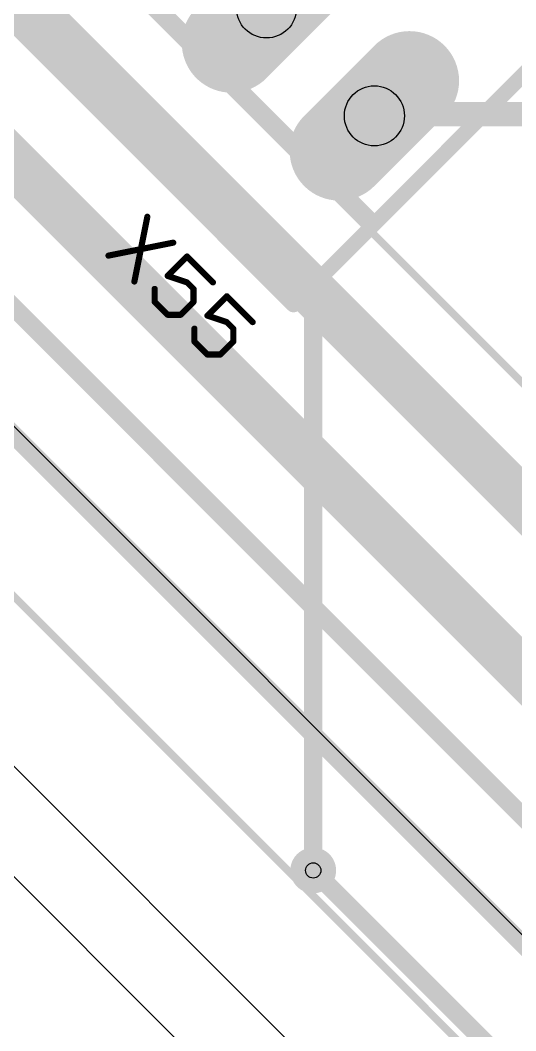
# Model space of a CAD drawing. Extents: x -76 to 580, y -41 to 95.
# Drawn here: x 276.48 to 284.73, y 9.14 to 25.96 of the extents above; entities that cross this region are included whole.
import ezdxf

# ---------------------------------------------------------------- set-up
doc = ezdxf.new("R2010")
doc.units = 0
for name, color, linetype in [('1', 22, 'CONTINUOUS'), ('16', 175, 'CONTINUOUS'), ('17', 82, 'CONTINUOUS'), ('18', 82, 'CONTINUOUS'), ('20', 7, 'CONTINUOUS'), ('21', 32, 'CONTINUOUS'), ('25', 253, 'CONTINUOUS'), ('29', 253, 'CONTINUOUS'), ('30', 253, 'CONTINUOUS'), ('44', 253, 'CONTINUOUS'), ('51', 53, 'CONTINUOUS'), ('57', 253, 'CONTINUOUS')]:
    doc.layers.add(name, color=color, linetype=linetype)

# ---------------------------------------------------------------- blocks, each defined once
blk = doc.blocks.new('LONGP100')
at = {"const_width": 1}
blk.add_lwpolyline([(-0.5, 0), (0.5, 0)], dxfattribs=at)
at = {"const_width": 0.5}
for points in [[(-0.5, 0.25, 1), (-0.5, -0.25)], [(0.5, -0.25, 1), (0.5, 0.25)]]:
    blk.add_lwpolyline(points, format="xyb", dxfattribs=at)
blk = doc.blocks.new('ROUNDV')
at = {"const_width": 0.5}
blk.add_lwpolyline([(0, -0.25, 1), (0, 0.25, 1), (0, -0.25)], format="xyb", dxfattribs=at)

msp = doc.modelspace()

# ---------------------------------------------------------------- linework, layer by layer
at = {"layer": '1'}
for points, const_width in [([(285.742, 17.0411), (274.4989, 28.2843)], 0.8128), ([(290.2673, 9.6874), (273.0846, 26.8701)], 0.8128), ([(289.2774, 8.2731), (273.0846, 24.4659)], 0.3048), ([(289.5602, 5.869), (271.9533, 23.4759)], 0.3048), ([(289.136, 4.0305), (281.3578, 11.8087)], 0.3048)]:
    msp.add_lwpolyline(points, dxfattribs=dict(at, const_width=const_width))
at = {"layer": '1', "const_width": 0.1524}
msp.add_lwpolyline([(281.4117, 11.8626, 1), (281.3039, 11.7548)], format="xyb", dxfattribs=at)
at = {"layer": '16'}
for points, const_width in [([(281.3578, 21.2839), (273.6503, 28.9914)], 0.3048), ([(285.0347, 24.3952), (282.2912, 24.3952)], 0.4064), ([(282.2912, 24.3952), (282.3195, 24.3669)], 0.4064), ([(282.3195, 24.3669), (282.376, 24.3669)], 0.4064), ([(281.3578, 11.8087), (281.3578, 21.2839)], 0.3048)]:
    msp.add_lwpolyline(points, dxfattribs=dict(at, const_width=const_width))
for points, const_width in [([(282.363, 24.467, 1), (282.2193, 24.3233)], 0.2032), ([(282.2912, 24.4968, 1), (282.2912, 24.2936)], 0.2032), ([(282.3195, 24.4685, 1), (282.3195, 24.2653)], 0.2032), ([(282.376, 24.2653, 1), (282.376, 24.4685)], 0.2032), ([(282.2476, 24.2951, 1), (282.3913, 24.4387)], 0.2032), ([(281.434, 21.2839, 1), (281.2816, 21.2839)], 0.1524), ([(281.3039, 21.23, 1), (281.4117, 21.3378)], 0.1524), ([(281.2816, 11.8087, 1), (281.434, 11.8087)], 0.1524)]:
    msp.add_lwpolyline(points, format="xyb", dxfattribs=dict(at, const_width=const_width))
at = {"layer": '20'}
msp.add_line((293.4493, -3.5355), (267.2864, 22.6274), dxfattribs=at)
at = {"layer": '21', "const_width": 0.254}
for points in [[(282.376, 22.5708), (276.9879, 27.959)], [(281.029, 21.2238), (275.6408, 26.612)], [(285.5191, 25.7139), (282.376, 22.5708)], [(282.376, 22.5708), (281.029, 21.2238)]]:
    msp.add_lwpolyline(points, dxfattribs=at)
at = {"layer": '21', "const_width": 0.127}
for points in [[(282.3311, 22.6157, 1), (282.4209, 22.5259)], [(282.4209, 22.5259, 1), (282.3311, 22.6157)], [(282.3311, 22.5259, 1), (282.4209, 22.6157)], [(280.9841, 21.2687, 1), (281.0739, 21.1789)], [(280.9841, 21.1789, 1), (281.0739, 21.2687)]]:
    msp.add_lwpolyline(points, format="xyb", dxfattribs=at)
at = {"layer": '25', "const_width": 0.1016}
for points in [[(278.596, 22.688), (278.3803, 21.6095)], [(279.0274, 22.2566), (277.9489, 22.0409)], [(279.2575, 22.0265), (278.9339, 21.703)], [(279.6889, 21.5951), (279.2575, 22.0265)], [(278.9339, 21.703), (279.2575, 21.5951)], [(278.7182, 21.2715), (278.7182, 21.4872)], [(279.2575, 21.5951), (279.3653, 21.4872)], [(279.3653, 21.4872), (279.3653, 21.2715)], [(279.919, 21.365), (279.5954, 21.0414)], [(280.3504, 20.9336), (279.919, 21.365)], [(278.9339, 21.0558), (278.7182, 21.2715)], [(279.3653, 21.2715), (279.1496, 21.0558)], [(279.1496, 21.0558), (278.9339, 21.0558)], [(279.5954, 21.0414), (279.919, 20.9336)], [(279.3797, 20.61), (279.3797, 20.8257)], [(279.919, 20.9336), (280.0269, 20.8257)], [(280.0269, 20.8257), (280.0269, 20.61)], [(279.5954, 20.3943), (279.3797, 20.61)], [(280.0269, 20.61), (279.8111, 20.3943)], [(279.8111, 20.3943), (279.5954, 20.3943)]]:
    msp.add_lwpolyline(points, dxfattribs=at)
at = {"layer": '25', "const_width": 0.0508}
for points in [[(278.6209, 22.6831, 1), (278.5711, 22.693)], [(279.0324, 22.2317, 1), (279.0224, 22.2815)], [(277.9439, 22.0658, 1), (277.9538, 22.016)], [(279.2755, 22.0445, 1), (279.2395, 22.0086)], [(279.2755, 22.0086, 1), (279.2395, 22.0445)], [(278.942, 21.7271, 1), (278.9259, 21.6789)], [(278.916, 21.7209, 1), (278.9519, 21.685)], [(278.3554, 21.6145, 1), (278.4052, 21.6045)], [(278.7436, 21.4872, 1), (278.6928, 21.4872)], [(279.2755, 21.6131, 1), (279.2395, 21.5771)], [(279.2495, 21.571, 1), (279.2655, 21.6192)], [(279.3907, 21.4872, 1), (279.3399, 21.4872)], [(279.3474, 21.4693, 1), (279.3833, 21.5052)], [(279.6709, 21.5771, 1), (279.7069, 21.6131)], [(279.937, 21.383, 1), (279.901, 21.347)], [(279.937, 21.347, 1), (279.901, 21.383)], [(278.6928, 21.2715, 1), (278.7436, 21.2715)], [(278.7362, 21.2895, 1), (278.7003, 21.2536)], [(279.3399, 21.2715, 1), (279.3907, 21.2715)], [(279.3833, 21.2536, 1), (279.3474, 21.2895)], [(278.9339, 21.0812, 1), (278.9339, 21.0304)], [(278.916, 21.0379, 1), (278.9519, 21.0738)], [(279.1317, 21.0738, 1), (279.1676, 21.0379)], [(279.1496, 21.0304, 1), (279.1496, 21.0812)], [(279.6035, 21.0655, 1), (279.5874, 21.0173)], [(279.5775, 21.0594, 1), (279.6134, 21.0235)], [(279.4051, 20.8257, 1), (279.3543, 20.8257)], [(279.937, 20.9516, 1), (279.901, 20.9156)], [(279.911, 20.9095, 1), (279.927, 20.9577)], [(280.0523, 20.8257, 1), (280.0015, 20.8257)], [(280.0089, 20.8078, 1), (280.0448, 20.8437)], [(280.3325, 20.9156, 1), (280.3684, 20.9516)], [(279.3543, 20.61, 1), (279.4051, 20.61)], [(279.3977, 20.628, 1), (279.3618, 20.5921)], [(280.0015, 20.61, 1), (280.0523, 20.61)], [(280.0448, 20.5921, 1), (280.0089, 20.628)], [(279.5954, 20.4197, 1), (279.5954, 20.3689)], [(279.5775, 20.3764, 1), (279.6134, 20.4123)], [(279.7932, 20.4123, 1), (279.8291, 20.3764)], [(279.8111, 20.3689, 1), (279.8111, 20.4197)]]:
    msp.add_lwpolyline(points, format="xyb", dxfattribs=at)
at = {"layer": '44'}
for centre, radius in [((280.58, 26.163), 0.5), ((282.376, 24.3669), 0.5), ((281.3578, 11.8087), 0.127)]:
    msp.add_circle(centre, radius, dxfattribs=at)
at = {"layer": '51', "const_width": 0.127}
for points in [[(301.581, 3.182), (270.4683, 34.2947)], [(264.4579, 28.2843), (295.5706, -2.8284)]]:
    msp.add_lwpolyline(points, dxfattribs=at)
at = {"layer": '57'}
for p, q in [((247.2576, 48.3131), (314.6448, -19.0742)), ((279.0774, 8.9979), (241.6184, 46.4569)), ((291.7699, 3.8007), (268.7006, 26.8701))]:
    msp.add_line(p, q, dxfattribs=at)

# ---------------------------------------------------------------- block references
at = {"layer": '17', "xscale": 1.5, "yscale": 1.5, "rotation": 225}
for p in [(280.58, 26.163), (280.58, 26.163), (282.376, 24.3669), (282.376, 24.3669)]:
    msp.add_blockref('LONGP100', p, dxfattribs=at)
at = {"layer": '18', "xscale": 0.6096, "yscale": 0.6096}
msp.add_blockref('ROUNDV', (281.3578, 11.8087), dxfattribs=at)
msp.add_blockref('ROUNDV', (281.3578, 11.8087), dxfattribs=at)
at = {"layer": '29', "xscale": 1.6524, "yscale": 1.6524, "rotation": 225}
for p in [(280.58, 26.163), (282.376, 24.3669)]:
    msp.add_blockref('LONGP100', p, dxfattribs=at)
at = {"layer": '29', "xscale": 0.762, "yscale": 0.762}
msp.add_blockref('ROUNDV', (281.3578, 11.8087), dxfattribs=at)
at = {"layer": '30', "xscale": 1.6524, "yscale": 1.6524, "rotation": 225}
for p in [(280.58, 26.163), (282.376, 24.3669)]:
    msp.add_blockref('LONGP100', p, dxfattribs=at)
at = {"layer": '30', "xscale": 0.762, "yscale": 0.762}
msp.add_blockref('ROUNDV', (281.3578, 11.8087), dxfattribs=at)

doc.saveas('drawing.dxf')
